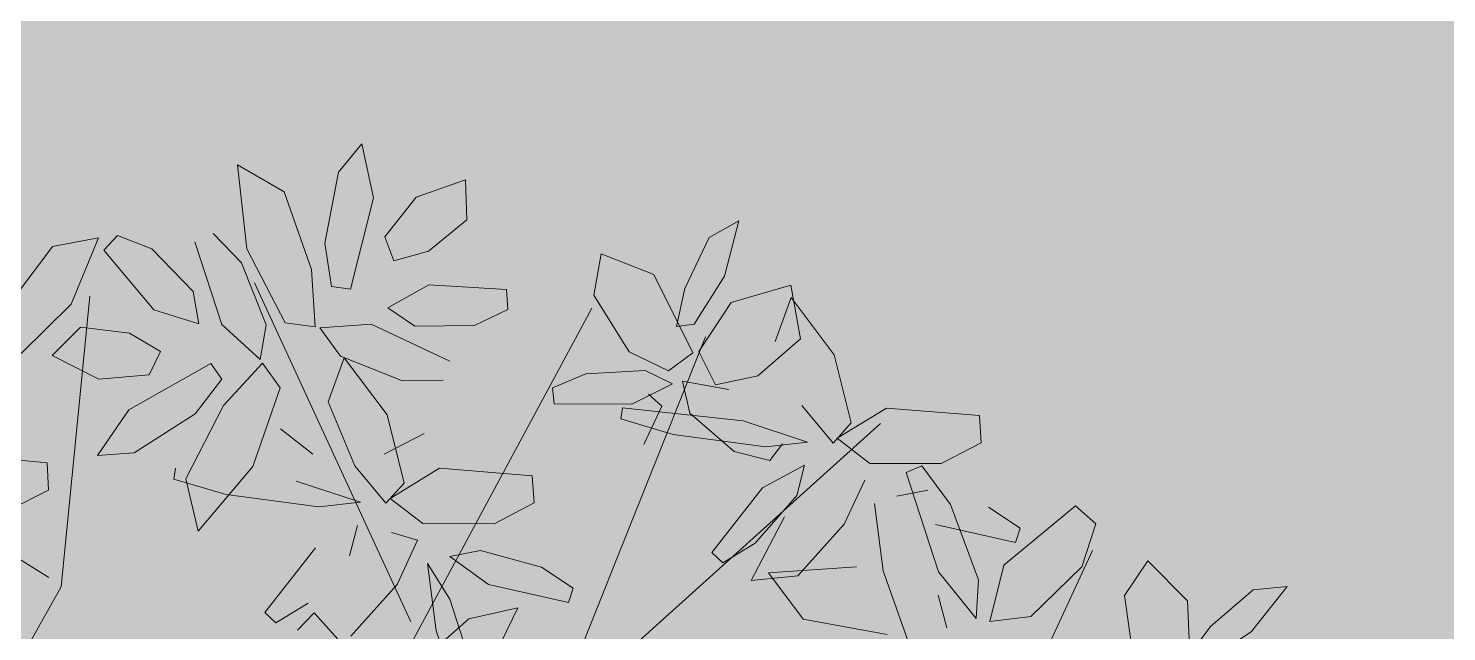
# Model space of a CAD drawing. Header units: inches. Extents: x 218980 to 233865, y 587194 to 599270.
# Drawn here: x 219014.31 to 219020.04, y 587388.08 to 587390.52 of the extents above; entities that cross this region are included whole.
import ezdxf

# ---------------------------------------------------------------- set-up
doc = ezdxf.new("R2010")
doc.units = ezdxf.units.IN
doc.header["$MEASUREMENT"] = 0
doc.linetypes.add('01', pattern=[0])
doc.layers.get('0').update_dxf_attribs({"lineweight": 0})
doc.layers.add('Open Space Within Settlement Passive', color=7, linetype='01', lineweight=0, true_color=0xcbe279)
doc.layers.add('Proposed Urban Design', color=250, linetype='Continuous', lineweight=0)

# ---------------------------------------------------------------- blocks, each defined once
blk = doc.blocks.new('tree2')
at = {"color": 60}
for p, q in [((325197.4967, 3048397.7432), (325197.5914, 3048397.8579)), ((325197.5914, 3048397.8579), (325197.6377, 3048397.6393)), ((325197.0892, 3048397.7729), (325197.2767, 3048397.6636)), ((325197.1267, 3048397.4326), (325197.0892, 3048397.7729)), ((325197.4419, 3048397.4558), (325197.4967, 3048397.7432)), ((325197.8113, 3048397.641), (325198.0106, 3048397.712)), ((325198.0106, 3048397.712), (325198.0154, 3048397.55)), ((325197.2767, 3048397.6636), (325197.3875, 3048397.3492)), ((325197.6377, 3048397.6393), (325197.5453, 3048397.2696)), ((325197.6844, 3048397.4816), (325197.8113, 3048397.641)), ((325198.0154, 3048397.55), (325197.8612, 3048397.4239)), ((325199.1147, 3048397.5461), (325198.9944, 3048397.4783)), ((325199.0567, 3048397.3216), (325199.1147, 3048397.5461)), ((325196.5481, 3048397.4272), (325196.6033, 3048397.487)), ((325196.6033, 3048397.487), (325196.7427, 3048397.4328)), ((325196.9902, 3048397.4943), (325197.1051, 3048397.3757)), ((325196.3403, 3048397.4417), (325196.1728, 3048397.2167)), ((325196.5265, 3048397.4766), (325196.3403, 3048397.4417)), ((325196.416, 3048397.2091), (325196.5265, 3048397.4766)), ((325196.7499, 3048397.1863), (325196.5481, 3048397.4272)), ((325196.7427, 3048397.4328), (325196.9101, 3048397.2599)), ((325197.0256, 3048397.1268), (325196.9163, 3048397.4603)), ((325197.2819, 3048397.1338), (325197.1267, 3048397.4326)), ((325197.4689, 3048397.2807), (325197.4419, 3048397.4558)), ((325197.7212, 3048397.3837), (325197.6844, 3048397.4816)), ((325198.9944, 3048397.4783), (325198.8967, 3048397.2726)), ((325197.1051, 3048397.3757), (325197.2051, 3048397.1259)), ((325197.8612, 3048397.4239), (325197.7212, 3048397.3837)), ((325198.5291, 3048397.2452), (325198.5581, 3048397.4118)), ((325198.5581, 3048397.4118), (325198.7708, 3048397.3289)), ((325197.3875, 3048397.3492), (325197.4027, 3048397.1169)), ((325198.7708, 3048397.3289), (325198.9288, 3048397.0124)), ((325198.935, 3048397.1274), (325199.0567, 3048397.3216)), ((325196.9101, 3048397.2599), (325196.9318, 3048397.1293)), ((325197.5453, 3048397.2696), (325197.4689, 3048397.2807)), ((325197.696, 3048397.1946), (325197.8625, 3048397.2873)), ((325197.8625, 3048397.2873), (325198.1761, 3048397.2679)), ((325198.1761, 3048397.2679), (325198.1816, 3048397.1868)), ((325198.8967, 3048397.2726), (325198.8632, 3048397.1192)), ((325199.084, 3048397.215), (325199.3246, 3048397.2852)), ((325199.3246, 3048397.2852), (325199.3637, 3048397.0681)), ((325196.2139, 3048397.0098), (325196.416, 3048397.2091)), ((325198.6719, 3048397.0167), (325198.5291, 3048397.2452)), ((325198.9538, 3048397.0178), (325199.084, 3048397.215)), ((325199.3268, 3048397.2355), (325199.2618, 3048397.0576)), ((325199.5006, 3048397.004), (325199.3268, 3048397.2355)), ((325196.9318, 3048397.1293), (325196.7499, 3048397.1863)), ((325197.8057, 3048397.1204), (325197.696, 3048397.1946)), ((325198.1816, 3048397.1868), (325198.0463, 3048397.1229)), ((325196.3399, 3048397.0015), (325196.4541, 3048397.1165)), ((325196.4541, 3048397.1165), (325196.6516, 3048397.0913)), ((325196.6516, 3048397.0913), (325196.7772, 3048397.0174)), ((325197.1801, 3048396.9857), (325197.0256, 3048397.1268)), ((325197.2051, 3048397.1259), (325197.1801, 3048396.9857)), ((325197.4027, 3048397.1169), (325197.2819, 3048397.1338)), ((325197.4209, 3048397.1131), (325197.6296, 3048397.1282)), ((325197.5054, 3048396.9985), (325197.4209, 3048397.1131)), ((325197.6296, 3048397.1282), (325197.9468, 3048396.9779)), ((325198.0463, 3048397.1229), (325197.8057, 3048397.1204)), ((325198.8632, 3048397.1192), (325198.935, 3048397.1274)), ((325199.3637, 3048397.0681), (325199.1919, 3048396.9188)), ((325196.5285, 3048396.9058), (325196.3399, 3048397.0015)), ((325196.6492, 3048396.781), (325196.981, 3048396.9684)), ((325196.7772, 3048397.0174), (325196.7315, 3048396.9233)), ((325196.981, 3048396.9684), (325197.0255, 3048396.9052)), ((325197.0318, 3048396.799), (325197.1899, 3048396.9699)), ((325197.1899, 3048396.9699), (325197.2608, 3048396.8707)), ((325197.52, 3048396.9924), (325197.455, 3048396.8145)), ((325197.7555, 3048396.8992), (325197.5054, 3048396.9985)), ((325197.6937, 3048396.7609), (325197.52, 3048396.9924)), ((325198.8305, 3048396.9399), (325198.6719, 3048397.0167)), ((325198.9288, 3048397.0124), (325198.8305, 3048396.9399)), ((325199.0208, 3048396.8823), (325198.9538, 3048397.0178)), ((325199.5689, 3048396.7286), (325199.5006, 3048397.004)), ((325196.7315, 3048396.9233), (325196.5285, 3048396.9058)), ((325198.3617, 3048396.87), (325198.496, 3048396.9276)), ((325198.496, 3048396.9276), (325198.7364, 3048396.9409)), ((325198.7364, 3048396.9409), (325198.847, 3048396.8866)), ((325199.1919, 3048396.9188), (325199.0208, 3048396.8823)), ((325197.0255, 3048396.9052), (325196.9171, 3048396.7651)), ((325197.2608, 3048396.8707), (325197.1508, 3048396.5524)), ((325197.9206, 3048396.9009), (325197.7555, 3048396.8992)), ((325198.3683, 3048396.8052), (325198.3617, 3048396.87)), ((325198.847, 3048396.8866), (325198.6819, 3048396.8044)), ((325198.8876, 3048396.8979), (325199.0739, 3048396.8634)), ((325198.9174, 3048396.7678), (325198.8876, 3048396.8979)), ((325196.8799, 3048396.5023), (325197.0318, 3048396.799)), ((325197.455, 3048396.8145), (325197.5631, 3048396.5556)), ((325198.6819, 3048396.8044), (325198.3683, 3048396.8052)), ((325198.8037, 3048396.7967), (325198.7307, 3048396.6419)), ((325198.7493, 3048396.8456), (325198.8037, 3048396.7967)), ((325199.37, 3048396.7987), (325199.4957, 3048396.6469)), ((325196.5224, 3048396.597), (325196.6492, 3048396.781)), ((325196.9171, 3048396.7651), (325196.6708, 3048396.6071)), ((325197.7621, 3048396.4854), (325197.6937, 3048396.7609)), ((325198.6453, 3048396.789), (325198.6385, 3048396.7449)), ((325198.6385, 3048396.7449), (325198.85, 3048396.682)), ((325199.1321, 3048396.7367), (325198.6453, 3048396.789)), ((325199.0962, 3048396.6136), (325198.9174, 3048396.7678)), ((325199.5125, 3048396.6664), (325199.7115, 3048396.7889)), ((325199.7115, 3048396.7889), (325200.0871, 3048396.758)), ((325197.3938, 3048396.6027), (325197.2621, 3048396.7045)), ((325197.8436, 3048396.6865), (325197.6819, 3048396.6023)), ((325198.85, 3048396.682), (325199.2239, 3048396.6322)), ((325199.3928, 3048396.6514), (325199.1321, 3048396.7367)), ((325199.4957, 3048396.6469), (325199.5689, 3048396.7286)), ((325199.2239, 3048396.6322), (325199.3928, 3048396.6514)), ((325199.2915, 3048396.6444), (325199.2397, 3048396.5765)), ((325199.6442, 3048396.5646), (325199.5125, 3048396.6664)), ((325195.9437, 3048396.6027), (325196.3188, 3048396.5666)), ((325196.3188, 3048396.5666), (325196.3242, 3048396.4569)), ((325196.6708, 3048396.6071), (325196.5224, 3048396.597)), ((325199.2397, 3048396.5765), (325199.0962, 3048396.6136)), ((325196.8385, 3048396.5459), (325196.8317, 3048396.5018)), ((325197.1508, 3048396.5524), (325196.9297, 3048396.2911)), ((325197.5631, 3048396.5556), (325197.6888, 3048396.4037)), ((325197.7057, 3048396.4233), (325197.9046, 3048396.5458)), ((325197.9046, 3048396.5458), (325198.2803, 3048396.5149)), ((325198.2803, 3048396.5149), (325198.2872, 3048396.4052)), ((325199.3805, 3048396.5572), (325199.2106, 3048396.4662)), ((325199.3488, 3048396.4347), (325199.3805, 3048396.5572)), ((325199.9323, 3048396.5642), (325199.6442, 3048396.5646)), ((325199.7909, 3048396.5285), (325199.8547, 3048396.5551)), ((325196.3242, 3048396.4569), (325196.1613, 3048396.375)), ((325196.8317, 3048396.5018), (325197.0432, 3048396.4389)), ((325196.9297, 3048396.2911), (325196.8799, 3048396.5023)), ((325197.5859, 3048396.4083), (325197.3253, 3048396.4936)), ((325197.6888, 3048396.4037), (325197.7621, 3048396.4854)), ((325199.2106, 3048396.4662), (325199.0058, 3048396.2051)), ((325199.5405, 3048396.3188), (325199.6236, 3048396.4976)), ((325199.8782, 3048396.4563), (325199.7541, 3048396.4322)), ((325197.0432, 3048396.4389), (325197.4171, 3048396.3891)), ((325197.4171, 3048396.3891), (325197.5859, 3048396.4083)), ((325197.8373, 3048396.3215), (325197.7057, 3048396.4233)), ((325198.2872, 3048396.4052), (325198.1254, 3048396.3211)), ((325199.1814, 3048396.2424), (325199.3488, 3048396.4347)), ((325199.2991, 3048396.3483), (325199.1649, 3048396.0919)), ((325197.542, 3048396.1916), (325197.5736, 3048396.3141)), ((325197.8167, 3048396.2545), (325197.7115, 3048396.2855)), ((325198.1254, 3048396.3211), (325197.8373, 3048396.3215)), ((325199.3534, 3048396.1098), (325199.5405, 3048396.3188)), ((325197.4038, 3048396.2231), (325197.199, 3048395.962)), ((325197.7337, 3048396.0757), (325197.8167, 3048396.2545)), ((325199.0502, 3048396.1632), (325199.1814, 3048396.2424)), ((325198.0714, 3048396.2132), (325197.9473, 3048396.1891)), ((325197.9473, 3048396.1891), (325198.1025, 3048396.0749)), ((325198.317, 3048396.1448), (325198.0714, 3048396.2132)), ((325199.0058, 3048396.2051), (325199.0502, 3048396.1632)), ((325197.8569, 3048396.1596), (325197.8921, 3048395.8877)), ((325197.9469, 3048396.0155), (325197.8569, 3048396.1596)), ((325198.445, 3048396.0604), (325198.317, 3048396.1448)), ((325199.1649, 3048396.0919), (325199.3534, 3048396.1098)), ((325199.5904, 3048396.1463), (325199.2345, 3048396.1221)), ((325199.2345, 3048396.1221), (325199.3744, 3048395.9347)), ((325197.5466, 3048395.8667), (325197.7337, 3048396.0757)), ((325198.1025, 3048396.0749), (325198.4262, 3048396.0023)), ((325198.4262, 3048396.0023), (325198.445, 3048396.0604)), ((325197.2434, 3048395.9201), (325197.3746, 3048395.9993)), ((325198.0628, 3048395.6565), (325197.9469, 3048396.0155)), ((325197.199, 3048395.962), (325197.2434, 3048395.9201)), ((325197.3987, 3048395.9613), (325197.3312, 3048395.8911)), ((325197.5063, 3048395.8407), (325197.3987, 3048395.9613)), ((325197.7226, 3048395.6708), (325198.0231, 3048395.9363)), ((325198.0231, 3048395.9363), (325198.2219, 3048395.9813)), ((325198.2219, 3048395.9813), (325198.0886, 3048395.7056)), ((325197.8921, 3048395.8877), (325198.0543, 3048395.4257))]:
    blk.add_line(p, q, dxfattribs=at)
at = {"color": 44}
for p, q in [((325197.7896, 3048395.9247), (325197.157, 3048397.2958)), ((325196.3759, 3048396.0655), (325196.4914, 3048397.2412)), ((325197.4844, 3048395.2679), (325198.5214, 3048397.1925)), ((325198.4207, 3048395.6779), (325198.9797, 3048397.0774)), ((325196.3265, 3048396.1031), (325195.2963, 3048396.7475)), ((325197.5754, 3048394.8242), (325199.687, 3048396.7258)), ((325199.1493, 3048393.2041), (325200.5444, 3048396.2131)), ((325195.9332, 3048395.2795), (325196.3759, 3048396.0655))]:
    blk.add_line(p, q, dxfattribs=at)
at = {"color": 62}
for p, q in [((325200.0871, 3048396.758), (325200.094, 3048396.6484)), ((325200.094, 3048396.6484), (325199.9323, 3048396.5642)), ((325199.9214, 3048396.1261), (325199.7909, 3048396.5285)), ((325199.8547, 3048396.5551), (325199.97, 3048396.3989)), ((325199.6637, 3048396.4027), (325199.6989, 3048396.1308)), ((325199.97, 3048396.3989), (325200.0842, 3048396.0944)), ((325200.1861, 3048396.1528), (325200.4757, 3048396.3939)), ((325200.4757, 3048396.3939), (325200.5575, 3048396.3205)), ((325200.2518, 3048396.3036), (325200.1238, 3048396.3879)), ((325199.9093, 3048396.318), (325200.2331, 3048396.2454)), ((325200.2331, 3048396.2454), (325200.2518, 3048396.3036)), ((325200.5575, 3048396.3205), (325200.501, 3048396.1471)), ((325200.6737, 3048396.0304), (325200.7679, 3048396.1707)), ((325200.7679, 3048396.1707), (325200.9286, 3048396.0086)), ((325199.6989, 3048396.1308), (325199.8611, 3048395.6688)), ((325200.0748, 3048395.9373), (325199.9214, 3048396.1261)), ((325200.13, 3048395.9259), (325200.1861, 3048396.1528)), ((325200.501, 3048396.1471), (325200.2952, 3048395.9455)), ((325200.0842, 3048396.0944), (325200.0748, 3048395.9373)), ((325201.1936, 3048396.054), (325201.0207, 3048395.9059)), ((325201.1868, 3048395.8855), (325201.3311, 3048396.067)), ((325201.3311, 3048396.067), (325201.1936, 3048396.054)), ((325199.9559, 3048395.9004), (325199.9208, 3048396.0315)), ((325200.7113, 3048395.7635), (325200.6737, 3048396.0304)), ((325200.9286, 3048396.0086), (325200.9441, 3048395.6551)), ((325199.3744, 3048395.9347), (325199.7145, 3048395.8724)), ((325200.2952, 3048395.9455), (325200.13, 3048395.9259)), ((325201.0207, 3048395.9059), (325200.9276, 3048395.7793)), ((325200.9966, 3048395.7577), (325201.1868, 3048395.8855))]:
    blk.add_line(p, q, dxfattribs=at)

msp = doc.modelspace()

# ---------------------------------------------------------------- hatches: boundary and pattern name
at = {"layer": 'Open Space Within Settlement Passive'}
h = msp.add_hatch(color=256, dxfattribs=at)
h.dxf.hatch_style = 1
h.paths.add_polyline_path([(219005.3653, 587428.4654), (219007.5115, 587431.4439), (218991.2851, 587443.136), (218991.8411, 587441.6318), (219001.3725, 587412.6667), (219011.6497, 587392.0097), (219013.4069, 587378.786), (219026.7877, 587368.1024), (219038.8372, 587384.8248), (219019.2834, 587398.7413), (219028.6372, 587411.7226), (219022.3891, 587416.1694)])

# ---------------------------------------------------------------- block references
at = {"layer": 'Proposed Urban Design'}
msp.add_blockref('tree2', (-106181.9362, -2461007.8053), dxfattribs=at)

doc.saveas('drawing.dxf')
